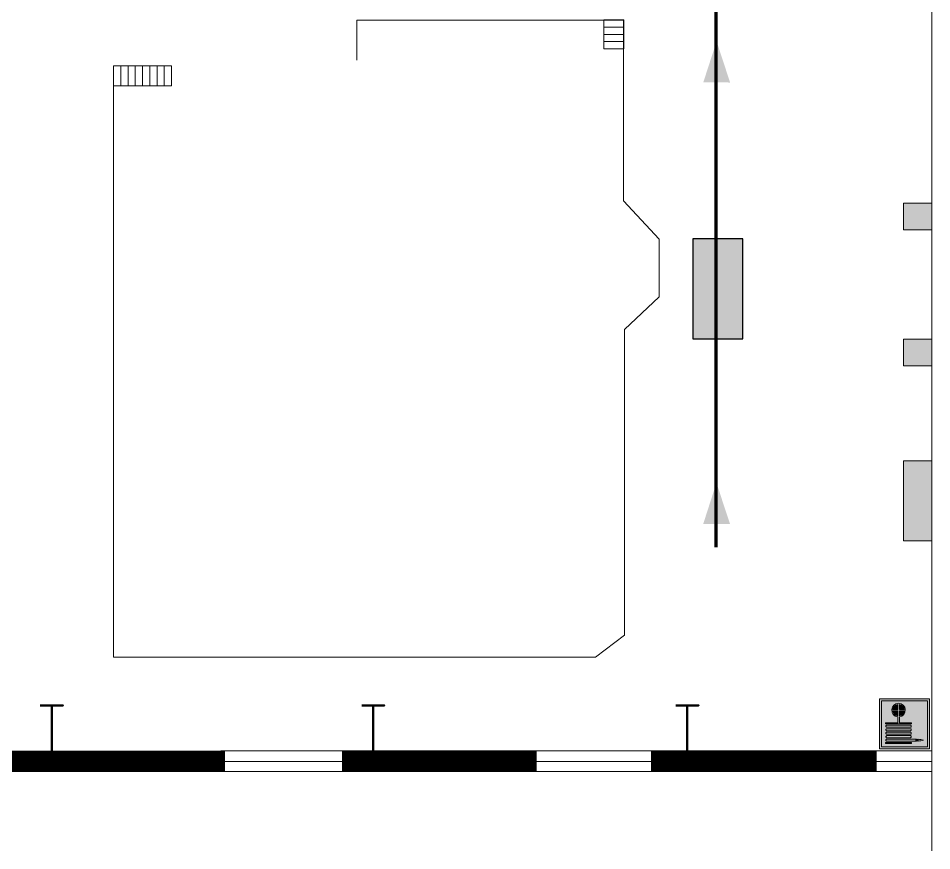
# Model space of a CAD drawing. Header units: millimetres. Extents: x 13114 to 67229, y 22859 to 38520.
# Drawn here: x 27838.4 to 27984.3, y 25120.8 to 25253.8 of the extents above; entities that cross this region are included whole.
import ezdxf

# ---------------------------------------------------------------- set-up
doc = ezdxf.new("R2010")
doc.units = ezdxf.units.MM
doc.layers.add('План_Штампы', color=7, linetype='Continuous')

# ---------------------------------------------------------------- blocks, each defined once
blk = doc.blocks.new('A$C32E8229D')
at = {"true_color": 0xffffff}
blk.add_hatch(color=7, dxfattribs=at).paths.add_polyline_path([(0, 0), (0, -8), (16, -8), (16, 0)])
h = blk.add_hatch(color=126)
h.paths.add_polyline_path([(0.2, -0.2), (15.8, -0.2), (15.8, -7.8), (0.2, -7.8)])
h.paths.add_polyline_path([(13.49, -2.05), (12.08, -2.05), (11.37, -2.63, 0.162397), (11.29, -2.84), (11.29, -3.63), (10.35, -3.63), (10.35, -4.05), (11.68, -4.05), (11.68, -3.48), (12.26, -4.28), (11.29, -5.1), (11.29, -6.78), (11.85, -6.78), (11.85, -5.44), (12.8, -4.64), (12.8, -5.94), (14.46, -5.94), (14.46, -5.39), (13.45, -5.39), (13.45, -3.97), (12.46, -2.59), (13.15, -2.59), (13.69, -3.34), (14.18, -3)], flags=16)
h.paths.add_polyline_path([(10.74, -1.82, 1), (11.8, -1.82, 1)], flags=16)
h.paths.add_polyline_path([(9.39, -3.59), (5.99, -3.59), (6.56, -3.03), (5.91, -3.03), (5.1, -3.83), (5.91, -4.64), (6.56, -4.64), (5.99, -4.09), (9.39, -4.09)], flags=16)
h.paths.add_polyline_path([(4.29, -1.08), (1.72, -1.08), (1.72, -6.6), (4.29, -6.6)], flags=16)
at = {"color": 126}
blk.add_lwpolyline([(16, -8), (0, -8), (0, 0), (16, 0)], close=True, dxfattribs=at)
blk = doc.blocks.new('A$C37112FD5')
at = {"true_color": 0xf5f5ff}
h = blk.add_hatch(color=7, dxfattribs=at)
h.dxf.hatch_style = 1
h.paths.add_polyline_path([(12.8, -7.4), (0, -7.4), (0, -20.2), (12.8, -20.2)])
h.paths.add_polyline_path([(12.29, -7.91), (12.29, -19.69), (0.51, -19.69), (0.51, -7.91)], flags=16)
h.paths.add_polyline_path([(4.98, -9.04, -0.42597), (5.17, -9.22), (5.17, -12.25), (5.17, -15.29, -0.432244), (4.98, -15.47), (4.83, -15.47, -0.42597), (4.64, -15.29), (4.64, -12.25), (4.64, -9.22, -0.432244), (4.83, -9.04)], flags=0)
h.paths.add_polyline_path([(4.28, -9.22), (4.28, -12.25), (4.28, -15.29, -0.432244), (4.09, -15.47), (3.94, -15.47, -0.42597), (3.75, -15.29), (3.75, -12.25), (3.75, -9.22, -0.432244), (3.94, -9.04), (4.09, -9.04, -0.42597)], flags=0)
h.paths.add_polyline_path([(5.72, -9.04), (5.87, -9.04, -0.42597), (6.06, -9.22), (6.06, -12.25), (6.06, -15.29, -0.432244), (5.87, -15.47), (5.72, -15.47, -0.42597), (5.53, -15.29), (5.53, -12.25), (5.53, -9.22, -0.432244)], flags=0)
h.paths.add_polyline_path([(6.42, -8.9), (6.5, -8.9, -0.42597), (6.69, -9.08), (6.69, -12.03), (8.21, -12.03, -15.824349), (8.21, -12.47), (6.69, -12.47), (6.69, -15.42, -0.432244), (6.5, -15.6), (6.42, -15.6)], flags=0)
h.paths.add_polyline_path([(3.39, -9.22), (3.39, -12.25), (3.39, -15.29, -0.432244), (3.2, -15.47), (3.05, -15.47, -0.42597), (2.85, -15.29), (2.85, -12.25), (2.85, -9.22, -0.432244), (3.05, -9.04), (3.2, -9.04, -0.42597)], flags=0)
h.paths.add_polyline_path([(2.5, -9.22), (2.5, -16.71), (1.96, -16.71), (1.96, -9.22, -0.432244), (2.15, -9.04), (2.31, -9.04, -0.42597)], flags=0)
h.paths.add_polyline_path([(1.61, -8.9), (1.61, -15.6), (1.57, -15.6, -0.42597), (1.37, -15.42), (1.37, -12.03), (1.37, -9.09, -0.432244), (1.57, -8.9)], flags=0)
h.paths.add_polyline_path([(9.76, -10.81), (9.76, -12.03), (8.49, -12.03, -0.336371)], flags=0)
h.paths.add_polyline_path([(8.49, -12.47), (9.76, -12.47), (9.76, -13.7, -0.336371)], flags=0)
h.paths.add_polyline_path([(10.11, -10.81, -0.336371), (11.38, -12.03), (10.11, -12.03)], flags=0)
h.paths.add_polyline_path([(10.11, -12.47), (11.38, -12.47, -0.336371), (10.11, -13.7)], flags=0)
h.paths.add_polyline_path([(2.5, -16.84), (2.5, -17.05), (1.97, -17.05), (1.97, -16.84)], flags=0)
h.paths.add_polyline_path([(2.5, -17.24, -0.033778), (2.24, -18.6, -0.033778), (1.97, -17.24)], flags=0)
h = blk.add_hatch(color=242)
h.dxf.hatch_style = 1
h.paths.add_polyline_path([(12.29, -7.91), (0.51, -7.91), (0.51, -19.69), (12.29, -19.69)])
h.paths.add_polyline_path([(6.42, -15.6), (6.42, -8.9), (6.5, -8.9, -0.42597), (6.69, -9.08), (6.69, -12.03), (8.21, -12.03, -15.824349), (8.21, -12.47), (6.69, -12.47), (6.69, -15.42, -0.432244), (6.5, -15.6)], flags=16)
h.paths.add_polyline_path([(5.87, -15.47), (5.72, -15.47, -0.42597), (5.53, -15.29), (5.53, -12.25), (5.53, -9.22, -0.432244), (5.72, -9.04), (5.87, -9.04, -0.42597), (6.06, -9.22), (6.06, -12.25), (6.06, -15.29, -0.432244)], flags=16)
h.paths.add_polyline_path([(4.98, -15.47), (4.83, -15.47, -0.42597), (4.64, -15.29), (4.64, -12.25), (4.64, -9.22, -0.432244), (4.83, -9.04), (4.98, -9.04, -0.42597), (5.17, -9.22), (5.17, -12.25), (5.17, -15.29, -0.432244)], flags=16)
h.paths.add_polyline_path([(4.09, -15.47), (3.94, -15.47, -0.42597), (3.75, -15.29), (3.75, -12.25), (3.75, -9.22, -0.432244), (3.94, -9.04), (4.09, -9.04, -0.42597), (4.28, -9.22), (4.28, -12.25), (4.28, -15.29, -0.432244)], flags=16)
h.paths.add_polyline_path([(3.2, -15.47), (3.05, -15.47, -0.42597), (2.85, -15.29), (2.85, -12.25), (2.85, -9.22, -0.432244), (3.05, -9.04), (3.2, -9.04, -0.42597), (3.39, -9.22), (3.39, -12.25), (3.39, -15.29, -0.432244)], flags=16)
h.paths.add_polyline_path([(2.5, -17.05), (1.97, -17.05), (1.97, -16.84), (2.5, -16.84)], flags=16)
h.paths.add_polyline_path([(2.5, -17.24, -0.033778), (2.24, -18.6, -0.033778), (1.97, -17.24)], flags=16)
h.paths.add_polyline_path([(2.5, -16.71), (1.96, -16.71), (1.96, -9.22, -0.432244), (2.15, -9.04), (2.31, -9.04, -0.42597), (2.5, -9.22)], flags=16)
h.paths.add_polyline_path([(1.61, -15.6), (1.57, -15.6, -0.42597), (1.37, -15.42), (1.37, -12.03), (1.37, -9.09, -0.432244), (1.57, -8.9), (1.61, -8.9)], flags=16)
h.paths.add_polyline_path([(8.49, -12.47), (9.76, -12.47), (9.76, -13.7, -0.336371)], flags=0)
h.paths.add_polyline_path([(10.11, -13.7), (10.11, -12.47), (11.38, -12.47, -0.336371)], flags=0)
h.paths.add_polyline_path([(8.49, -12.03, -0.336371), (9.76, -10.81), (9.76, -12.03)], flags=0)
h.paths.add_polyline_path([(10.11, -12.03), (10.11, -10.81, -0.336371), (11.38, -12.03)], flags=0)
h = blk.add_hatch(color=7, dxfattribs=at)
h.dxf.hatch_style = 1
h.paths.add_polyline_path([(1.61, -8.9), (1.57, -8.9, 0.432244), (1.37, -9.09), (1.37, -12.03), (1.37, -15.42, 0.42597), (1.57, -15.6), (1.61, -15.6)])
h.paths.add_polyline_path([(2.5, -9.22, 0.42597), (2.31, -9.04), (2.15, -9.04, 0.432244), (1.96, -9.22), (1.96, -16.71), (2.5, -16.71)])
h.paths.add_polyline_path([(2.5, -16.84), (1.97, -16.84), (1.97, -17.05), (2.5, -17.05)])
h.paths.add_polyline_path([(2.5, -17.24), (1.97, -17.24, 0.033778), (2.24, -18.6, 0.033778)])
h.paths.add_polyline_path([(3.39, -12.25), (3.39, -9.22, 0.42597), (3.2, -9.04), (3.05, -9.04, 0.432244), (2.85, -9.22), (2.85, -12.25), (2.85, -15.29, 0.42597), (3.05, -15.47), (3.2, -15.47, 0.432244), (3.39, -15.29)])
h.paths.add_polyline_path([(4.28, -12.25), (4.28, -9.22, 0.42597), (4.09, -9.04), (3.94, -9.04, 0.432244), (3.75, -9.22), (3.75, -12.25), (3.75, -15.29, 0.42597), (3.94, -15.47), (4.09, -15.47, 0.432244), (4.28, -15.29)])
h.paths.add_polyline_path([(5.17, -12.25), (5.17, -9.22, 0.42597), (4.98, -9.04), (4.83, -9.04, 0.432244), (4.64, -9.22), (4.64, -12.25), (4.64, -15.29, 0.42597), (4.83, -15.47), (4.98, -15.47, 0.432244), (5.17, -15.29)])
h.paths.add_polyline_path([(6.06, -12.25), (6.06, -9.22, 0.42597), (5.87, -9.04), (5.72, -9.04, 0.432244), (5.53, -9.22), (5.53, -12.25), (5.53, -15.29, 0.42597), (5.72, -15.47), (5.87, -15.47, 0.432244), (6.06, -15.29)])
h.paths.add_polyline_path([(6.69, -12.47), (8.21, -12.47, 15.824349), (8.21, -12.03), (6.69, -12.03), (6.69, -9.08, 0.42597), (6.5, -8.9), (6.42, -8.9), (6.42, -15.6), (6.5, -15.6, 0.432244), (6.69, -15.42)])
h.paths.add_polyline_path([(8.49, -12.47), (9.76, -12.47), (9.76, -13.7, -0.336371)], flags=16)
h.paths.add_polyline_path([(8.49, -12.03, -0.336371), (9.76, -10.81), (9.76, -12.03)], flags=16)
h.paths.add_polyline_path([(10.11, -12.47), (11.38, -12.47, -0.336371), (10.11, -13.7)], flags=16)
h.paths.add_polyline_path([(10.11, -12.03), (10.11, -10.81, -0.336371), (11.38, -12.03)], flags=16)
h = blk.add_hatch(color=242)
h.dxf.hatch_style = 1
h.paths.add_polyline_path([(9.76, -10.81, 0.336371), (8.49, -12.03), (9.76, -12.03)])
h.paths.add_polyline_path([(10.11, -10.81), (10.11, -12.03), (11.38, -12.03, 0.336371)])
h.paths.add_polyline_path([(11.38, -12.47), (10.11, -12.47), (10.11, -13.7, 0.336371)])
h.paths.add_polyline_path([(9.76, -12.47), (8.49, -12.47, 0.336371), (9.76, -13.7)])
at = {"color": 242, "lineweight": 5}
for p, q in [((0, -20.2), (0, -7.4)), ((0, -7.4), (12.8, -7.4)), ((1.37, -12.03), (1.37, -9.08)), ((1.57, -8.9), (1.61, -8.9)), ((1.61, -8.9), (1.61, -15.6)), ((1.96, -16.71), (1.96, -9.22)), ((2.15, -9.04), (2.31, -9.04)), ((2.5, -16.71), (2.5, -9.22)), ((2.85, -12.25), (2.85, -9.22)), ((3.05, -9.04), (3.2, -9.04)), ((3.39, -12.25), (3.39, -9.22)), ((3.75, -12.25), (3.75, -9.22)), ((3.94, -9.04), (4.09, -9.04)), ((4.28, -12.25), (4.28, -9.22)), ((4.64, -12.25), (4.64, -9.22)), ((4.83, -9.04), (4.98, -9.04)), ((5.17, -12.25), (5.17, -9.22)), ((5.53, -12.25), (5.53, -9.22)), ((5.72, -9.04), (5.87, -9.04)), ((6.06, -12.25), (6.06, -9.22)), ((6.42, -8.9), (6.42, -15.6)), ((6.5, -8.9), (6.42, -8.9)), ((6.69, -12.03), (6.69, -9.08)), ((12.8, -20.2), (12.8, -7.4)), ((9.76, -10.81), (9.76, -12.03)), ((10.11, -10.81), (10.11, -12.03)), ((1.37, -12.03), (1.37, -15.42)), ((2.85, -12.25), (2.85, -15.29)), ((3.39, -12.25), (3.39, -15.29)), ((3.75, -12.25), (3.75, -15.29)), ((4.28, -12.25), (4.28, -15.29)), ((4.64, -12.25), (4.64, -15.29)), ((5.17, -12.25), (5.17, -15.29)), ((5.53, -12.25), (5.53, -15.29)), ((6.06, -12.25), (6.06, -15.29)), ((8.21, -12.03), (6.69, -12.03)), ((8.21, -12.47), (6.69, -12.47)), ((6.69, -12.47), (6.69, -15.42)), ((9.76, -12.03), (8.49, -12.03)), ((9.76, -12.47), (8.49, -12.47)), ((9.76, -12.47), (9.76, -13.7)), ((11.38, -12.03), (10.11, -12.03)), ((11.38, -12.47), (10.11, -12.47)), ((10.11, -12.47), (10.11, -13.7)), ((1.57, -15.6), (1.61, -15.6)), ((3.05, -15.47), (3.2, -15.47)), ((3.94, -15.47), (4.09, -15.47)), ((4.83, -15.47), (4.98, -15.47)), ((5.72, -15.47), (5.87, -15.47)), ((6.42, -15.6), (6.5, -15.6)), ((1.96, -16.71), (2.5, -16.71)), ((1.97, -16.84), (2.5, -16.84)), ((1.97, -17.05), (1.97, -16.84)), ((2.5, -17.05), (1.97, -17.05)), ((1.97, -17.24), (2.5, -17.24)), ((2.5, -16.84), (2.5, -17.05)), ((0, -20.2), (12.8, -20.2))]:
    blk.add_line(p, q, dxfattribs=at)
blk.add_lwpolyline([(0.51, -7.91), (12.29, -7.91), (12.29, -19.69), (0.51, -19.69)], close=True, dxfattribs=at)
for centre, radius, start, end in [((1.56, -9.09), 0.182, 87.1027, 180.6071), ((2.15, -9.22), 0.182, 87.1027, 180.6071), ((2.32, -9.22), 0.182, 359.3929, 92.8973), ((3.04, -9.22), 0.182, 87.1027, 180.6071), ((3.21, -9.22), 0.182, 359.3929, 92.8973), ((3.93, -9.22), 0.182, 87.1027, 180.6071), ((4.1, -9.22), 0.182, 359.3929, 92.8973), ((4.82, -9.22), 0.182, 87.1027, 180.6071), ((4.99, -9.22), 0.182, 359.3929, 92.8973), ((5.71, -9.22), 0.182, 87.1027, 180.6071), ((5.88, -9.22), 0.182, 359.3929, 92.8973), ((6.51, -9.09), 0.182, 359.3929, 92.8973), ((9.93, -12.25), 1.74, 187.2319, 172.7681), ((9.93, -12.25), 1.46, 96.9927, 171.3585), ((9.93, -12.25), 1.46, 8.6415, 83.0073), ((9.93, -12.25), 1.46, 188.6415, 263.0073), ((9.93, -12.25), 1.46, 276.9927, 351.3585), ((1.56, -15.42), 0.182, 179.3929, 272.8973), ((3.04, -15.29), 0.182, 179.3929, 272.8973), ((3.21, -15.29), 0.182, 267.1027, 0.6071), ((3.93, -15.29), 0.182, 179.3929, 272.8973), ((4.1, -15.29), 0.182, 267.1027, 0.6071), ((4.82, -15.29), 0.182, 179.3929, 272.8973), ((4.99, -15.29), 0.182, 267.1027, 0.6071), ((5.71, -15.29), 0.182, 179.3929, 272.8973), ((5.88, -15.29), 0.182, 267.1027, 0.6071), ((6.51, -15.42), 0.182, 267.1027, 0.6071), ((12.17, -15.98), 10.27, 187.041, 194.7793), ((-7.7, -15.98), 10.27, 345.2207, 352.959)]:
    blk.add_arc(centre, radius, start, end, dxfattribs=at)

msp = doc.modelspace()

# ---------------------------------------------------------------- hatches: boundary and pattern name
at = {"lineweight": 0}
h = msp.add_hatch(color=256, dxfattribs=at)
h.dxf.hatch_style = 1
h.paths.add_polyline_path([(27979.81, 25220.03), (27984.34, 25220.03), (27984.34, 25224.28), (27979.81, 25224.28)])
h = msp.add_hatch(color=256, dxfattribs=at)
h.dxf.hatch_style = 1
h.paths.add_polyline_path([(27979.81, 25198.3), (27984.34, 25198.3), (27984.34, 25202.55), (27979.81, 25202.55)])
h = msp.add_hatch(color=256, dxfattribs=at)
h.dxf.hatch_style = 1
h.paths.add_polyline_path([(27979.81, 25170.32), (27984.34, 25170.32), (27984.34, 25183.13), (27979.81, 25183.13)])

# ---------------------------------------------------------------- linework, layer by layer
for points in [[(27984.34, 25322.92), (27984.34, 25120.79)], [(27853.58, 25246.24), (27853.58, 25151.74), (27930.62, 25151.74), (27935.23, 25155.24), (27935.23, 25204.09), (27940.77, 25209.34), (27940.77, 25218.52), (27935.09, 25224.66), (27935.09, 25253.53), (27892.48, 25253.53), (27892.48, 25247.13)], [(27870.73, 25136.74), (27984.34, 25136.74)], [(27871.41, 25135.08), (27984.34, 25135.08)], [(27870.35, 25133.48), (27984.34, 25133.48)]]:
    msp.add_lwpolyline(points, dxfattribs=at)
at = {"color": 126, "lineweight": 100, "true_color": 0x008754}
msp.add_lwpolyline([(27949.9, 25169.31), (27949.9, 25259.19)], dxfattribs=at)
at = {"lineweight": 0}
for points in [[(27931.93, 25252.42), (27935.12, 25252.42), (27935.12, 25253.58), (27931.93, 25253.58)], [(27931.93, 25251.26), (27935.12, 25251.26), (27935.12, 25252.42), (27931.93, 25252.42)], [(27931.93, 25250.11), (27935.12, 25250.11), (27935.12, 25251.26), (27931.93, 25251.26)], [(27931.93, 25250.11), (27935.12, 25250.11), (27935.12, 25251.26), (27931.93, 25251.26)], [(27931.93, 25248.95), (27935.12, 25248.95), (27935.12, 25250.11), (27931.93, 25250.11)], [(27854.74, 25243.05), (27854.74, 25246.24), (27853.58, 25246.24), (27853.58, 25243.05)], [(27855.9, 25243.05), (27855.9, 25246.24), (27854.74, 25246.24), (27854.74, 25243.05)], [(27857.05, 25243.05), (27857.05, 25246.24), (27855.9, 25246.24), (27855.9, 25243.05)], [(27857.05, 25243.05), (27857.05, 25246.24), (27855.9, 25246.24), (27855.9, 25243.05)], [(27858.21, 25243.05), (27858.21, 25246.24), (27857.05, 25246.24), (27857.05, 25243.05)], [(27859.37, 25243.05), (27859.37, 25246.24), (27858.21, 25246.24), (27858.21, 25243.05)], [(27860.53, 25243.05), (27860.53, 25246.24), (27859.37, 25246.24), (27859.37, 25243.05)], [(27861.68, 25243.05), (27861.68, 25246.24), (27860.53, 25246.24), (27860.53, 25243.05)], [(27861.68, 25243.05), (27861.68, 25246.24), (27860.53, 25246.24), (27860.53, 25243.05)], [(27862.84, 25243.05), (27862.84, 25246.24), (27861.68, 25246.24), (27861.68, 25243.05)], [(27979.81, 25224.28), (27984.34, 25224.28), (27984.34, 25220.03), (27979.81, 25220.03)], [(27979.81, 25202.55), (27984.34, 25202.55), (27984.34, 25198.3), (27979.81, 25198.3)], [(27979.81, 25183.13), (27984.34, 25183.13), (27984.34, 25170.32), (27979.81, 25170.32)]]:
    msp.add_lwpolyline(points, close=True, dxfattribs=at)
at = {"lineweight": 50}
for points in [[(27843.7, 25135.08), (27843.7, 25144.02), (27845.52, 25144.02), (27841.88, 25144.02)], [(27895.06, 25135.08), (27895.06, 25144.02), (27896.88, 25144.02), (27893.24, 25144.02)], [(27945.25, 25135.08), (27945.25, 25144.02), (27947.07, 25144.02), (27943.43, 25144.02)]]:
    msp.add_lwpolyline(points, dxfattribs=at)
at = {"lineweight": 0, "const_width": 3.4}
for points in [[(27871.41, 25135.08), (27811.97, 25135.08)], [(27921.23, 25135.08), (27890.11, 25135.08)], [(27975.56, 25135.08), (27939.49, 25135.08)]]:
    msp.add_lwpolyline(points, dxfattribs=at)
at = {"layer": 'План_Штампы', "color": 126, "true_color": 0x008754}
for points in [[(27952.12, 25243.58), (27947.83, 25243.59), (27949.96, 25250.16)], [(27952.11, 25173), (27947.82, 25173.02), (27949.94, 25179.59)]]:
    msp.add_solid(points, dxfattribs=at)

# ---------------------------------------------------------------- block references
at = {"xscale": -1, "rotation": 90}
msp.add_blockref('A$C32E8229D', (27946.17, 25218.62), dxfattribs=at)
at = {"xscale": 0.6249984004534781, "yscale": 0.6249984004534781, "zscale": 0.6249984004534781, "rotation": 90}
msp.add_blockref('A$C37112FD5', (27971.38, 25137.07), dxfattribs=at)

doc.saveas('drawing.dxf')
